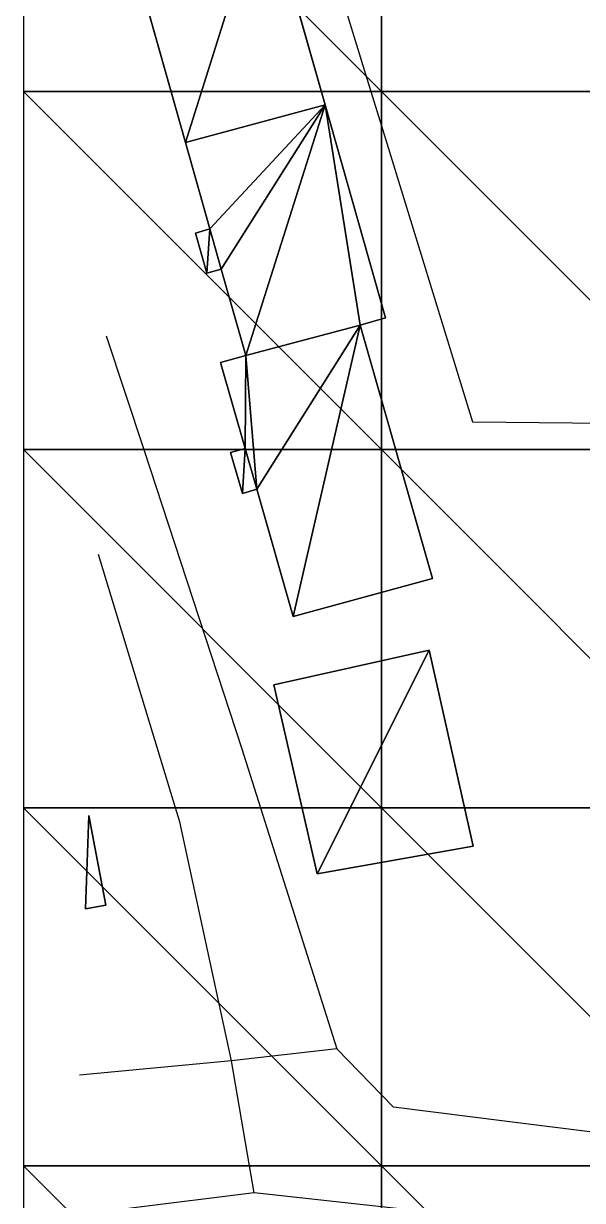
# Model space of a CAD drawing. Extents: x 0 to 812, y 0 to 720.
# Drawn here: x 0 to 46.8, y 147.1 to 245.7 of the extents above; entities that cross this region are included whole.
import ezdxf

# ---------------------------------------------------------------- set-up
doc = ezdxf.new("R2010")
doc.units = 0
doc.header["$LTSCALE"] = 0.0254
doc.layers.get('0').update_dxf_attribs({"color": 13, "linetype": 'CONTINUOUS'})
for name, color, linetype in [('BUILDINGS', 250, 'CONTINUOUS'), ('MINOR_ROADS', 250, 'CONTINUOUS'), ('PATHS', 250, 'CONTINUOUS'), ('TOPOGRAPHY', 250, 'CONTINUOUS')]:
    doc.layers.add(name, color=color, linetype=linetype)

# ---------------------------------------------------------------- blocks, each defined once
blk = doc.blocks.new('GROUP')
at = {"color": 0}
blk.add_polyline3d([(111.92, 153.887, 9.141), (104.902, 152.826, 9.21), (97.959, 152.323, 9.277), (90, 151.752, 9.355), (84.078, 151.326, 9.464), (75.878, 151.942, 9.611), (75.046, 154.435, 9.613), (74.487, 156.135, 9.613), (73.388, 180, 9.499), (72.007, 210, 9.147), (71.899, 212.338, 9.108), (67.72, 212.201, 9.146), (63.588, 212.062, 9.184), (63.68, 210, 9.221), (65.011, 180, 9.614), (66.134, 154.704, 9.769), (63.67, 150.828, 9.841), (60, 151.286, 9.904), (40.521, 153.714, 10.539), (31.01, 154.928, 10.837), (30, 155.969, 10.852), (26.265, 159.821, 10.957)], dxfattribs=at)
blk = doc.blocks.new('GROUP50')
at = {"color": 0}
for p, q in [((34.007, 193.192, 22.034), (20.981, 190.307, 22.034)), ((20.981, 190.307, 10.034), (34.007, 193.192, 10.034)), ((34.007, 193.192, 22.034), (20.981, 190.307, 22.034)), ((20.981, 190.307, 10.034), (34.007, 193.192, 10.034)), ((37.681, 176.796, 22.034), (34.007, 193.192, 22.034)), ((34.007, 193.192, 10.034), (37.681, 176.796, 10.034)), ((37.681, 176.796, 22.034), (34.007, 193.192, 22.034)), ((34.007, 193.192, 10.034), (37.681, 176.796, 10.034)), ((34.007, 193.192, 10.034), (34.007, 193.192, 22.034)), ((34.007, 193.192, 10.034), (34.007, 193.192, 22.034)), ((20.981, 190.307, 22.034), (24.621, 174.473, 22.034)), ((24.621, 174.473, 10.034), (20.981, 190.307, 10.034)), ((20.981, 190.307, 10.034), (20.981, 190.307, 22.034)), ((20.981, 190.307, 22.034), (24.621, 174.473, 22.034)), ((20.981, 190.307, 10.034), (20.981, 190.307, 22.034)), ((24.621, 174.473, 10.034), (20.981, 190.307, 10.034)), ((24.621, 174.473, 22.034), (37.681, 176.796, 22.034)), ((37.681, 176.796, 10.034), (24.621, 174.473, 10.034)), ((24.621, 174.473, 22.034), (37.681, 176.796, 22.034)), ((37.681, 176.796, 10.034), (24.621, 174.473, 10.034)), ((37.681, 176.796, 10.034), (37.681, 176.796, 22.034)), ((37.681, 176.796, 10.034), (37.681, 176.796, 22.034)), ((24.621, 174.473, 22.034), (24.621, 174.473, 10.034)), ((24.621, 174.473, 22.034), (24.621, 174.473, 10.034))]:
    blk.add_line(p, q, dxfattribs=at)
mesh = blk.add_polyface(dxfattribs=at)
corners = [(24.621, 174.473, 22.034), (34.007, 193.192, 22.034), (20.981, 190.307, 22.034), (37.681, 176.796, 22.034)]
mesh.append_faces([[corners[k] for k in face] for face in [(0, 1, 2), (1, 0, 3)]], dxfattribs={"vtx0": -1, "color": 0})
mesh = blk.add_polyface(dxfattribs=at)
corners = [(34.007, 193.192, 10.034), (24.621, 174.473, 10.034), (20.981, 190.307, 10.034), (37.681, 176.796, 10.034)]
mesh.append_faces([[corners[k] for k in face] for face in [(0, 1, 2), (1, 0, 3)]], dxfattribs={"vtx0": -1, "color": 0})
mesh = blk.add_polyface(dxfattribs=at)
corners = [(20.981, 190.307, 22.034), (34.007, 193.192, 10.034), (20.981, 190.307, 10.034), (34.007, 193.192, 22.034)]
mesh.append_faces([[corners[k] for k in face] for face in [(0, 1, 2), (1, 0, 3)]], dxfattribs={"vtx0": -1, "color": 0})
mesh = blk.add_polyface(dxfattribs=at)
corners = [(34.007, 193.192, 10.034), (37.681, 176.796, 22.034), (37.681, 176.796, 10.034), (34.007, 193.192, 22.034)]
mesh.append_faces([[corners[k] for k in face] for face in [(0, 1, 2), (1, 0, 3)]], dxfattribs={"vtx0": -1, "color": 0})
mesh = blk.add_polyface(dxfattribs=at)
corners = [(20.981, 190.307, 22.034), (24.621, 174.473, 10.034), (24.621, 174.473, 22.034), (20.981, 190.307, 10.034)]
mesh.append_faces([[corners[k] for k in face] for face in [(0, 1, 2), (1, 0, 3)]], dxfattribs={"vtx0": -1, "color": 0})
mesh = blk.add_polyface(dxfattribs=at)
corners = [(37.681, 176.796, 22.034), (24.621, 174.473, 10.034), (37.681, 176.796, 10.034), (24.621, 174.473, 22.034)]
mesh.append_faces([[corners[k] for k in face] for face in [(0, 1, 2), (1, 0, 3)]], dxfattribs={"vtx0": -1, "color": 0})
blk = doc.blocks.new('GROUP52')
at = {"color": 0}
blk.add_polyline3d([(97.726, 285.019, 7.362), (107.566, 290.716, 7.067), (113.341, 294.07, 6.887), (119.003, 297.344, 6.706), (117.074, 300, 6.648), (95.283, 330, 6.038), (90, 337.274, 5.913), (86.191, 342.518, 5.816), (69.192, 330, 6.32), (60, 323.231, 6.611), (44.309, 311.677, 6.936), (30, 301.136, 7.253), (28.459, 300, 7.283), (17.458, 291.896, 7.492), (16.194, 288.667, 7.587), (18.685, 272.418, 8.073), (19.558, 270, 8.144), (21.754, 263.918, 8.317), (29.116, 240, 8.952), (30, 237.129, 9.02), (37.635, 212.325, 9.551), (60, 212.098, 9.214), (63.588, 212.062, 9.184)], dxfattribs=at)
blk = doc.blocks.new('GROUP91')
at = {"color": 0}
blk.add_polyline3d([(152.663, 169.002, 8.798), (150, 167.011, 8.822), (149.767, 166.837, 8.824), (146.189, 164.153, 8.852), (137.836, 158.738, 8.92), (128.579, 153.663, 8.998), (120, 150.98, 9.069), (118.877, 150.629, 9.081), (116.469, 150, 9.105), (109.036, 148.058, 9.165), (93.517, 146.141, 9.302), (90, 145.881, 9.334), (80.652, 145.191, 9.51), (71.005, 142.006, 9.688), (60, 143.229, 9.908), (30, 146.564, 10.993), (19.341, 147.749, 11.533), (9.01, 146.473, 12.092), (4.741, 145.882, 12.327), (4.256, 145.842, 12.353)], dxfattribs=at)
blk = doc.blocks.new('GROUP147')
at = {"color": 0}
for p, q in [((20.185, 256.773, 26.531), (8.539, 253.512, 26.531)), ((8.539, 253.512, 8.531), (20.185, 256.773, 8.531)), ((20.185, 256.773, 26.531), (8.539, 253.512, 26.531)), ((8.539, 253.512, 8.531), (20.185, 256.773, 8.531)), ((25.271, 238.889, 26.531), (20.185, 256.773, 26.531)), ((20.185, 256.773, 8.531), (25.271, 238.889, 8.531)), ((25.271, 238.889, 26.531), (20.185, 256.773, 26.531)), ((20.185, 256.773, 8.531), (25.271, 238.889, 8.531)), ((20.185, 256.773, 8.531), (20.185, 256.773, 26.531)), ((20.185, 256.773, 8.531), (20.185, 256.773, 26.531)), ((8.539, 253.512, 26.531), (13.579, 235.714, 26.531)), ((13.579, 235.714, 8.531), (8.539, 253.512, 8.531)), ((8.539, 253.512, 8.531), (8.539, 253.512, 26.531)), ((8.539, 253.512, 26.531), (13.579, 235.714, 26.531)), ((8.539, 253.512, 8.531), (8.539, 253.512, 26.531)), ((13.579, 235.714, 8.531), (8.539, 253.512, 8.531)), ((13.579, 235.714, 26.531), (25.271, 238.889, 26.531)), ((25.271, 238.889, 8.531), (13.579, 235.714, 8.531)), ((13.579, 235.714, 26.531), (25.271, 238.889, 26.531)), ((25.271, 238.889, 8.531), (13.579, 235.714, 8.531)), ((25.271, 238.889, 8.531), (25.271, 238.889, 26.531)), ((25.271, 238.889, 8.531), (25.271, 238.889, 26.531)), ((13.579, 235.714, 26.531), (13.579, 235.714, 8.531)), ((13.579, 235.714, 26.531), (13.579, 235.714, 8.531))]:
    blk.add_line(p, q, dxfattribs=at)
mesh = blk.add_polyface(dxfattribs=at)
corners = [(13.579, 235.714, 26.531), (20.185, 256.773, 26.531), (8.539, 253.512, 26.531), (25.271, 238.889, 26.531)]
mesh.append_faces([[corners[k] for k in face] for face in [(0, 1, 2), (1, 0, 3)]], dxfattribs={"vtx0": -1, "color": 0})
mesh = blk.add_polyface(dxfattribs=at)
corners = [(20.185, 256.773, 8.531), (13.579, 235.714, 8.531), (8.539, 253.512, 8.531), (25.271, 238.889, 8.531)]
mesh.append_faces([[corners[k] for k in face] for face in [(0, 1, 2), (1, 0, 3)]], dxfattribs={"vtx0": -1, "color": 0})
mesh = blk.add_polyface(dxfattribs=at)
corners = [(8.539, 253.512, 26.531), (20.185, 256.773, 8.531), (8.539, 253.512, 8.531), (20.185, 256.773, 26.531)]
mesh.append_faces([[corners[k] for k in face] for face in [(0, 1, 2), (1, 0, 3)]], dxfattribs={"vtx0": -1, "color": 0})
mesh = blk.add_polyface(dxfattribs=at)
corners = [(20.185, 256.773, 8.531), (25.271, 238.889, 26.531), (25.271, 238.889, 8.531), (20.185, 256.773, 26.531)]
mesh.append_faces([[corners[k] for k in face] for face in [(0, 1, 2), (1, 0, 3)]], dxfattribs={"vtx0": -1, "color": 0})
mesh = blk.add_polyface(dxfattribs=at)
corners = [(8.539, 253.512, 26.531), (13.579, 235.714, 8.531), (13.579, 235.714, 26.531), (8.539, 253.512, 8.531)]
mesh.append_faces([[corners[k] for k in face] for face in [(0, 1, 2), (1, 0, 3)]], dxfattribs={"vtx0": -1, "color": 0})
mesh = blk.add_polyface(dxfattribs=at)
corners = [(25.271, 238.889, 26.531), (13.579, 235.714, 8.531), (25.271, 238.889, 8.531), (13.579, 235.714, 26.531)]
mesh.append_faces([[corners[k] for k in face] for face in [(0, 1, 2), (1, 0, 3)]], dxfattribs={"vtx0": -1, "color": 0})
blk = doc.blocks.new('GROUP194')
at = {"color": 0}
for p, q in [((28.224, 220.43, 27.483), (18.625, 217.897, 27.483)), ((18.625, 217.897, 9.483), (28.224, 220.43, 9.483)), ((28.224, 220.43, 27.483), (18.625, 217.897, 27.483)), ((18.625, 217.897, 9.483), (28.224, 220.43, 9.483)), ((34.262, 199.209, 27.483), (28.224, 220.43, 27.483)), ((28.224, 220.43, 9.483), (34.262, 199.209, 9.483)), ((34.262, 199.209, 27.483), (28.224, 220.43, 27.483)), ((28.224, 220.43, 9.483), (34.262, 199.209, 9.483)), ((28.224, 220.43, 9.483), (28.224, 220.43, 27.483)), ((28.224, 220.43, 9.483), (28.224, 220.43, 27.483)), ((18.625, 217.897, 27.483), (16.504, 217.293, 27.483)), ((16.504, 217.293, 9.483), (18.625, 217.897, 9.483)), ((18.625, 217.897, 27.483), (16.504, 217.293, 27.483)), ((16.504, 217.293, 9.483), (18.625, 217.897, 9.483)), ((18.625, 217.897, 9.483), (18.625, 217.897, 27.483)), ((18.625, 217.897, 9.483), (18.625, 217.897, 27.483)), ((16.504, 217.293, 27.483), (18.57, 210.099, 27.483)), ((18.57, 210.099, 9.483), (16.504, 217.293, 9.483)), ((16.504, 217.293, 9.483), (16.504, 217.293, 27.483)), ((16.504, 217.293, 27.483), (18.57, 210.099, 27.483)), ((16.504, 217.293, 9.483), (16.504, 217.293, 27.483)), ((18.57, 210.099, 9.483), (16.504, 217.293, 9.483)), ((18.57, 210.099, 27.483), (17.357, 209.751, 27.483)), ((17.357, 209.751, 9.483), (18.57, 210.099, 9.483)), ((18.57, 210.099, 27.483), (17.357, 209.751, 27.483)), ((17.357, 209.751, 9.483), (18.57, 210.099, 9.483)), ((18.57, 210.099, 27.483), (18.57, 210.099, 9.483)), ((18.57, 210.099, 27.483), (18.57, 210.099, 9.483)), ((17.357, 209.751, 27.483), (18.348, 206.319, 27.483)), ((18.348, 206.319, 9.483), (17.357, 209.751, 9.483)), ((17.357, 209.751, 9.483), (17.357, 209.751, 27.483)), ((17.357, 209.751, 27.483), (18.348, 206.319, 27.483)), ((17.357, 209.751, 9.483), (17.357, 209.751, 27.483)), ((18.348, 206.319, 9.483), (17.357, 209.751, 9.483)), ((18.348, 206.319, 27.483), (19.55, 206.677, 27.483)), ((19.55, 206.677, 9.483), (18.348, 206.319, 9.483)), ((18.348, 206.319, 27.483), (19.55, 206.677, 27.483)), ((19.55, 206.677, 9.483), (18.348, 206.319, 9.483)), ((18.348, 206.319, 9.483), (18.348, 206.319, 27.483)), ((18.348, 206.319, 9.483), (18.348, 206.319, 27.483)), ((19.55, 206.677, 27.483), (22.607, 196.032, 27.483)), ((22.607, 196.032, 9.483), (19.55, 206.677, 9.483)), ((19.55, 206.677, 9.483), (19.55, 206.677, 27.483)), ((19.55, 206.677, 27.483), (22.607, 196.032, 27.483)), ((19.55, 206.677, 9.483), (19.55, 206.677, 27.483)), ((22.607, 196.032, 9.483), (19.55, 206.677, 9.483)), ((22.607, 196.032, 27.483), (34.262, 199.209, 27.483)), ((34.262, 199.209, 9.483), (22.607, 196.032, 9.483)), ((22.607, 196.032, 27.483), (34.262, 199.209, 27.483)), ((34.262, 199.209, 9.483), (22.607, 196.032, 9.483)), ((34.262, 199.209, 9.483), (34.262, 199.209, 27.483)), ((34.262, 199.209, 9.483), (34.262, 199.209, 27.483)), ((22.607, 196.032, 9.483), (22.607, 196.032, 27.483)), ((22.607, 196.032, 9.483), (22.607, 196.032, 27.483))]:
    blk.add_line(p, q, dxfattribs=at)
mesh = blk.add_polyface(dxfattribs=at)
corners = [(18.348, 206.319, 27.483), (18.57, 210.099, 27.483), (17.357, 209.751, 27.483), (19.55, 206.677, 27.483), (18.625, 217.897, 27.483), (28.224, 220.43, 27.483), (22.607, 196.032, 27.483), (34.262, 199.209, 27.483), (16.504, 217.293, 27.483)]
mesh.append_faces([[corners[k] for k in face] for face in [(0, 1, 2), (5, 6, 7)]], dxfattribs={"vtx0": -1, "color": 0})
mesh.append_faces([[corners[k] for k in face] for face in [(4, 3, 5)]], dxfattribs={"vtx0": -1, "vtx1": -1, "color": 0})
mesh.append_faces([[corners[k] for k in face] for face in [(1, 3, 4)]], dxfattribs={"vtx0": -1, "vtx1": -1, "vtx2": -1, "color": 0})
mesh.append_faces([[corners[k] for k in face] for face in [(1, 0, 3), (5, 3, 6)]], dxfattribs={"vtx0": -1, "vtx2": -1, "color": 0})
mesh.append_faces([[corners[k] for k in face] for face in [(4, 8, 1)]], dxfattribs={"vtx2": -1, "color": 0})
mesh = blk.add_polyface(dxfattribs=at)
corners = [(18.625, 217.897, 9.483), (18.57, 210.099, 9.483), (16.504, 217.293, 9.483), (18.348, 206.319, 9.483), (17.357, 209.751, 9.483), (19.55, 206.677, 9.483), (28.224, 220.43, 9.483), (22.607, 196.032, 9.483), (34.262, 199.209, 9.483)]
mesh.append_faces([[corners[k] for k in face] for face in [(0, 1, 2), (1, 3, 4), (7, 6, 8)]], dxfattribs={"vtx0": -1, "color": 0})
mesh.append_faces([[corners[k] for k in face] for face in [(3, 1, 5), (5, 6, 7)]], dxfattribs={"vtx0": -1, "vtx1": -1, "color": 0})
mesh.append_faces([[corners[k] for k in face] for face in [(5, 1, 0)]], dxfattribs={"vtx0": -1, "vtx1": -1, "vtx2": -1, "color": 0})
mesh.append_faces([[corners[k] for k in face] for face in [(5, 0, 6)]], dxfattribs={"vtx0": -1, "vtx2": -1, "color": 0})
mesh = blk.add_polyface(dxfattribs=at)
corners = [(18.625, 217.897, 27.483), (28.224, 220.43, 9.483), (18.625, 217.897, 9.483), (28.224, 220.43, 27.483)]
mesh.append_faces([[corners[k] for k in face] for face in [(0, 1, 2), (1, 0, 3)]], dxfattribs={"vtx0": -1, "color": 0})
mesh = blk.add_polyface(dxfattribs=at)
corners = [(28.224, 220.43, 9.483), (34.262, 199.209, 27.483), (34.262, 199.209, 9.483), (28.224, 220.43, 27.483)]
mesh.append_faces([[corners[k] for k in face] for face in [(0, 1, 2), (1, 0, 3)]], dxfattribs={"vtx0": -1, "color": 0})
mesh = blk.add_polyface(dxfattribs=at)
corners = [(16.504, 217.293, 27.483), (18.625, 217.897, 9.483), (16.504, 217.293, 9.483), (18.625, 217.897, 27.483)]
mesh.append_faces([[corners[k] for k in face] for face in [(0, 1, 2), (1, 0, 3)]], dxfattribs={"vtx0": -1, "color": 0})
mesh = blk.add_polyface(dxfattribs=at)
corners = [(16.504, 217.293, 27.483), (18.57, 210.099, 9.483), (18.57, 210.099, 27.483), (16.504, 217.293, 9.483)]
mesh.append_faces([[corners[k] for k in face] for face in [(0, 1, 2), (1, 0, 3)]], dxfattribs={"vtx0": -1, "color": 0})
mesh = blk.add_polyface(dxfattribs=at)
corners = [(17.357, 209.751, 27.483), (18.57, 210.099, 9.483), (17.357, 209.751, 9.483), (18.57, 210.099, 27.483)]
mesh.append_faces([[corners[k] for k in face] for face in [(0, 1, 2), (1, 0, 3)]], dxfattribs={"vtx0": -1, "color": 0})
mesh = blk.add_polyface(dxfattribs=at)
corners = [(17.357, 209.751, 27.483), (18.348, 206.319, 9.483), (18.348, 206.319, 27.483), (17.357, 209.751, 9.483)]
mesh.append_faces([[corners[k] for k in face] for face in [(0, 1, 2), (1, 0, 3)]], dxfattribs={"vtx0": -1, "color": 0})
mesh = blk.add_polyface(dxfattribs=at)
corners = [(19.55, 206.677, 27.483), (18.348, 206.319, 9.483), (19.55, 206.677, 9.483), (18.348, 206.319, 27.483)]
mesh.append_faces([[corners[k] for k in face] for face in [(0, 1, 2), (1, 0, 3)]], dxfattribs={"vtx0": -1, "color": 0})
mesh = blk.add_polyface(dxfattribs=at)
corners = [(19.55, 206.677, 27.483), (22.607, 196.032, 9.483), (22.607, 196.032, 27.483), (19.55, 206.677, 9.483)]
mesh.append_faces([[corners[k] for k in face] for face in [(0, 1, 2), (1, 0, 3)]], dxfattribs={"vtx0": -1, "color": 0})
mesh = blk.add_polyface(dxfattribs=at)
corners = [(34.262, 199.209, 27.483), (22.607, 196.032, 9.483), (34.262, 199.209, 9.483), (22.607, 196.032, 27.483)]
mesh.append_faces([[corners[k] for k in face] for face in [(0, 1, 2), (1, 0, 3)]], dxfattribs={"vtx0": -1, "color": 0})
blk = doc.blocks.new('GROUP391')
at = {"color": 0}
for p, q in [((25.271, 238.889, 27.013), (13.579, 235.714, 27.013)), ((13.579, 235.714, 9.013), (25.271, 238.889, 9.013)), ((25.271, 238.889, 27.013), (13.579, 235.714, 27.013)), ((13.579, 235.714, 9.013), (25.271, 238.889, 9.013)), ((30.345, 221.034, 27.013), (25.271, 238.889, 27.013)), ((25.271, 238.889, 9.013), (30.345, 221.034, 9.013)), ((30.345, 221.034, 27.013), (25.271, 238.889, 27.013)), ((25.271, 238.889, 9.013), (30.345, 221.034, 9.013)), ((25.271, 238.889, 9.013), (25.271, 238.889, 27.013)), ((25.271, 238.889, 9.013), (25.271, 238.889, 27.013)), ((13.579, 235.714, 27.013), (15.627, 228.493, 27.013)), ((15.627, 228.493, 9.013), (13.579, 235.714, 9.013)), ((13.579, 235.714, 9.013), (13.579, 235.714, 27.013)), ((13.579, 235.714, 27.013), (15.627, 228.493, 27.013)), ((13.579, 235.714, 9.013), (13.579, 235.714, 27.013)), ((15.627, 228.493, 9.013), (13.579, 235.714, 9.013)), ((15.627, 228.493, 27.013), (14.426, 228.144, 27.013)), ((14.426, 228.144, 9.013), (15.627, 228.493, 9.013)), ((15.627, 228.493, 27.013), (14.426, 228.144, 27.013)), ((14.426, 228.144, 9.013), (15.627, 228.493, 9.013)), ((14.426, 228.144, 27.013), (15.37, 224.77, 27.013)), ((15.37, 224.77, 9.013), (14.426, 228.144, 9.013)), ((14.426, 228.144, 9.013), (14.426, 228.144, 27.013)), ((14.426, 228.144, 27.013), (15.37, 224.77, 27.013)), ((14.426, 228.144, 9.013), (14.426, 228.144, 27.013)), ((15.37, 224.77, 9.013), (14.426, 228.144, 9.013)), ((15.627, 228.493, 27.013), (15.627, 228.493, 9.013)), ((15.627, 228.493, 27.013), (15.627, 228.493, 9.013)), ((15.37, 224.77, 27.013), (16.577, 225.109, 27.013)), ((16.577, 225.109, 9.013), (15.37, 224.77, 9.013)), ((15.37, 224.77, 27.013), (16.577, 225.109, 27.013)), ((16.577, 225.109, 9.013), (15.37, 224.77, 9.013)), ((15.37, 224.77, 9.013), (15.37, 224.77, 27.013)), ((15.37, 224.77, 9.013), (15.37, 224.77, 27.013)), ((16.577, 225.109, 27.013), (18.625, 217.897, 27.013)), ((18.625, 217.897, 9.013), (16.577, 225.109, 9.013)), ((16.577, 225.109, 9.013), (16.577, 225.109, 27.013)), ((16.577, 225.109, 27.013), (18.625, 217.897, 27.013)), ((16.577, 225.109, 9.013), (16.577, 225.109, 27.013)), ((18.625, 217.897, 9.013), (16.577, 225.109, 9.013)), ((28.224, 220.43, 27.013), (30.345, 221.034, 27.013)), ((30.345, 221.034, 9.013), (28.224, 220.43, 9.013)), ((28.224, 220.43, 27.013), (30.345, 221.034, 27.013)), ((30.345, 221.034, 9.013), (28.224, 220.43, 9.013)), ((30.345, 221.034, 9.013), (30.345, 221.034, 27.013)), ((30.345, 221.034, 9.013), (30.345, 221.034, 27.013)), ((18.625, 217.897, 27.013), (28.224, 220.43, 27.013)), ((28.224, 220.43, 9.013), (18.625, 217.897, 9.013)), ((18.625, 217.897, 27.013), (28.224, 220.43, 27.013)), ((28.224, 220.43, 9.013), (18.625, 217.897, 9.013)), ((28.224, 220.43, 9.013), (28.224, 220.43, 27.013)), ((28.224, 220.43, 9.013), (28.224, 220.43, 27.013)), ((18.625, 217.897, 9.013), (18.625, 217.897, 27.013)), ((18.625, 217.897, 9.013), (18.625, 217.897, 27.013))]:
    blk.add_line(p, q, dxfattribs=at)
mesh = blk.add_polyface(dxfattribs=at)
corners = [(15.37, 224.77, 27.013), (15.627, 228.493, 27.013), (14.426, 228.144, 27.013), (16.577, 225.109, 27.013), (25.271, 238.889, 27.013), (13.579, 235.714, 27.013), (18.625, 217.897, 27.013), (28.224, 220.43, 27.013), (30.345, 221.034, 27.013)]
mesh.append_faces([[corners[k] for k in face] for face in [(0, 1, 2), (1, 4, 5), (4, 7, 8)]], dxfattribs={"vtx0": -1, "color": 0})
mesh.append_faces([[corners[k] for k in face] for face in [(4, 1, 3)]], dxfattribs={"vtx0": -1, "vtx1": -1, "vtx2": -1, "color": 0})
mesh.append_faces([[corners[k] for k in face] for face in [(1, 0, 3), (4, 3, 6), (4, 6, 7)]], dxfattribs={"vtx0": -1, "vtx2": -1, "color": 0})
mesh = blk.add_polyface(dxfattribs=at)
corners = [(25.271, 238.889, 9.013), (15.627, 228.493, 9.013), (13.579, 235.714, 9.013), (16.577, 225.109, 9.013), (18.625, 217.897, 9.013), (28.224, 220.43, 9.013), (30.345, 221.034, 9.013), (15.37, 224.77, 9.013), (14.426, 228.144, 9.013)]
mesh.append_faces([[corners[k] for k in face] for face in [(0, 1, 2), (5, 0, 6), (1, 7, 8)]], dxfattribs={"vtx0": -1, "color": 0})
mesh.append_faces([[corners[k] for k in face] for face in [(3, 0, 4), (4, 0, 5), (7, 1, 3)]], dxfattribs={"vtx0": -1, "vtx1": -1, "color": 0})
mesh.append_faces([[corners[k] for k in face] for face in [(1, 0, 3)]], dxfattribs={"vtx0": -1, "vtx1": -1, "vtx2": -1, "color": 0})
mesh = blk.add_polyface(dxfattribs=at)
corners = [(13.579, 235.714, 27.013), (25.271, 238.889, 9.013), (13.579, 235.714, 9.013), (25.271, 238.889, 27.013)]
mesh.append_faces([[corners[k] for k in face] for face in [(0, 1, 2), (1, 0, 3)]], dxfattribs={"vtx0": -1, "color": 0})
mesh = blk.add_polyface(dxfattribs=at)
corners = [(25.271, 238.889, 9.013), (30.345, 221.034, 27.013), (30.345, 221.034, 9.013), (25.271, 238.889, 27.013)]
mesh.append_faces([[corners[k] for k in face] for face in [(0, 1, 2), (1, 0, 3)]], dxfattribs={"vtx0": -1, "color": 0})
mesh = blk.add_polyface(dxfattribs=at)
corners = [(13.579, 235.714, 27.013), (15.627, 228.493, 9.013), (15.627, 228.493, 27.013), (13.579, 235.714, 9.013)]
mesh.append_faces([[corners[k] for k in face] for face in [(0, 1, 2), (1, 0, 3)]], dxfattribs={"vtx0": -1, "color": 0})
mesh = blk.add_polyface(dxfattribs=at)
corners = [(14.426, 228.144, 27.013), (15.627, 228.493, 9.013), (14.426, 228.144, 9.013), (15.627, 228.493, 27.013)]
mesh.append_faces([[corners[k] for k in face] for face in [(0, 1, 2), (1, 0, 3)]], dxfattribs={"vtx0": -1, "color": 0})
mesh = blk.add_polyface(dxfattribs=at)
corners = [(14.426, 228.144, 27.013), (15.37, 224.77, 9.013), (15.37, 224.77, 27.013), (14.426, 228.144, 9.013)]
mesh.append_faces([[corners[k] for k in face] for face in [(0, 1, 2), (1, 0, 3)]], dxfattribs={"vtx0": -1, "color": 0})
mesh = blk.add_polyface(dxfattribs=at)
corners = [(16.577, 225.109, 27.013), (15.37, 224.77, 9.013), (16.577, 225.109, 9.013), (15.37, 224.77, 27.013)]
mesh.append_faces([[corners[k] for k in face] for face in [(0, 1, 2), (1, 0, 3)]], dxfattribs={"vtx0": -1, "color": 0})
mesh = blk.add_polyface(dxfattribs=at)
corners = [(16.577, 225.109, 27.013), (18.625, 217.897, 9.013), (18.625, 217.897, 27.013), (16.577, 225.109, 9.013)]
mesh.append_faces([[corners[k] for k in face] for face in [(0, 1, 2), (1, 0, 3)]], dxfattribs={"vtx0": -1, "color": 0})
mesh = blk.add_polyface(dxfattribs=at)
corners = [(30.345, 221.034, 27.013), (28.224, 220.43, 9.013), (30.345, 221.034, 9.013), (28.224, 220.43, 27.013)]
mesh.append_faces([[corners[k] for k in face] for face in [(0, 1, 2), (1, 0, 3)]], dxfattribs={"vtx0": -1, "color": 0})
mesh = blk.add_polyface(dxfattribs=at)
corners = [(28.224, 220.43, 27.013), (18.625, 217.897, 9.013), (28.224, 220.43, 9.013), (18.625, 217.897, 27.013)]
mesh.append_faces([[corners[k] for k in face] for face in [(0, 1, 2), (1, 0, 3)]], dxfattribs={"vtx0": -1, "color": 0})
blk = doc.blocks.new('GROUP533')
at = {"color": 0}
blk.add_polyline3d([(19.341, 147.749, 11.533), (18.95, 150, 11.52), (17.421, 158.8, 11.393), (13.107, 178.82, 11.092), (12.747, 180, 11.076), (6.272, 201.224, 10.507)], dxfattribs=at)
blk = doc.blocks.new('GROUP617')
at = {"color": 0}
for p, q in [((5.476, 179.365, 14.37), (5.191, 171.527, 14.37)), ((5.191, 171.527, 11.37), (5.476, 179.365, 11.37)), ((5.476, 179.365, 14.37), (5.191, 171.527, 14.37)), ((5.191, 171.527, 11.37), (5.476, 179.365, 11.37)), ((6.899, 171.843, 14.37), (5.476, 179.365, 14.37)), ((5.476, 179.365, 11.37), (6.899, 171.843, 11.37)), ((6.899, 171.843, 14.37), (5.476, 179.365, 14.37)), ((5.476, 179.365, 11.37), (6.899, 171.843, 11.37)), ((5.476, 179.365, 11.37), (5.476, 179.365, 14.37)), ((5.476, 179.365, 11.37), (5.476, 179.365, 14.37)), ((5.191, 171.527, 14.37), (6.899, 171.843, 14.37)), ((6.899, 171.843, 11.37), (5.191, 171.527, 11.37)), ((5.191, 171.527, 14.37), (6.899, 171.843, 14.37)), ((6.899, 171.843, 11.37), (5.191, 171.527, 11.37)), ((6.899, 171.843, 14.37), (6.899, 171.843, 11.37)), ((6.899, 171.843, 14.37), (6.899, 171.843, 11.37)), ((5.191, 171.527, 11.37), (5.191, 171.527, 14.37)), ((5.191, 171.527, 11.37), (5.191, 171.527, 14.37))]:
    blk.add_line(p, q, dxfattribs=at)
mesh = blk.add_polyface(dxfattribs=at)
corners = [(6.899, 171.843, 14.37), (5.476, 179.365, 14.37), (5.191, 171.527, 14.37)]
mesh.append_faces([[corners[k] for k in face] for face in [(0, 1, 2)]], dxfattribs={"color": 0})
mesh = blk.add_polyface(dxfattribs=at)
corners = [(6.899, 171.843, 11.37), (5.191, 171.527, 11.37), (5.476, 179.365, 11.37)]
mesh.append_faces([[corners[k] for k in face] for face in [(0, 1, 2)]], dxfattribs={"color": 0})
mesh = blk.add_polyface(dxfattribs=at)
corners = [(5.476, 179.365, 14.37), (5.191, 171.527, 11.37), (5.191, 171.527, 14.37), (5.476, 179.365, 11.37)]
mesh.append_faces([[corners[k] for k in face] for face in [(0, 1, 2), (1, 0, 3)]], dxfattribs={"vtx0": -1, "color": 0})
mesh = blk.add_polyface(dxfattribs=at)
corners = [(5.476, 179.365, 11.37), (6.899, 171.843, 14.37), (6.899, 171.843, 11.37), (5.476, 179.365, 14.37)]
mesh.append_faces([[corners[k] for k in face] for face in [(0, 1, 2), (1, 0, 3)]], dxfattribs={"vtx0": -1, "color": 0})
mesh = blk.add_polyface(dxfattribs=at)
corners = [(6.899, 171.843, 14.37), (5.191, 171.527, 11.37), (6.899, 171.843, 11.37), (5.191, 171.527, 14.37)]
mesh.append_faces([[corners[k] for k in face] for face in [(0, 1, 2), (1, 0, 3)]], dxfattribs={"vtx0": -1, "color": 0})
blk = doc.blocks.new('GROUP687')
at = {"color": 0}
blk.add_polyline3d([(6.939, 219.538, 9.83), (10.071, 210, 10.1), (18.3, 184.937, 10.714), (19.866, 180, 10.806), (26.265, 159.821, 10.957), (17.421, 158.8, 11.393), (4.685, 157.612, 12.027)], dxfattribs=at)
blk = doc.blocks.new('GROUP741')
at = {"color": 0}
for p, q in [((0, 270, 8.173), (0, 240, 9.181)), ((30, 240, 8.945), (30, 270, 8.128)), ((30, 240, 8.945), (30, 270, 8.128)), ((0, 240, 9.181), (0, 210, 10.288)), ((30, 240, 8.945), (0, 240, 9.181)), ((30, 240, 8.945), (0, 240, 9.181)), ((30, 210, 9.729), (30, 240, 8.945)), ((30, 210, 9.729), (30, 240, 8.945)), ((60, 240, 8.687), (30, 240, 8.945)), ((60, 240, 8.687), (30, 240, 8.945)), ((0, 210, 10.288), (0, 180, 11.559)), ((30, 210, 9.729), (0, 210, 10.288)), ((30, 210, 9.729), (0, 210, 10.288)), ((30, 180, 10.422), (30, 210, 9.729)), ((30, 180, 10.422), (30, 210, 9.729)), ((60, 210, 9.253), (30, 210, 9.729)), ((60, 210, 9.253), (30, 210, 9.729)), ((0, 180, 11.559), (0, 150, 12.485)), ((30, 180, 10.422), (0, 180, 11.559)), ((30, 180, 10.422), (0, 180, 11.559)), ((30, 150, 10.958), (30, 180, 10.422)), ((30, 150, 10.958), (30, 180, 10.422)), ((60, 180, 9.683), (30, 180, 10.422)), ((60, 180, 9.683), (30, 180, 10.422)), ((0, 150, 12.485), (0, 120, 13.151)), ((30, 150, 10.958), (0, 150, 12.485)), ((30, 150, 10.958), (0, 150, 12.485)), ((30, 120, 11.263), (30, 150, 10.958)), ((30, 120, 11.263), (30, 150, 10.958)), ((60, 150, 9.914), (30, 150, 10.958)), ((60, 150, 9.914), (30, 150, 10.958))]:
    blk.add_line(p, q, dxfattribs=at)
mesh = blk.add_polyface(dxfattribs=at)
corners = [(30, 240, 8.945), (0, 270, 8.173), (0, 240, 9.181)]
mesh.append_faces([[corners[k] for k in face] for face in [(0, 1, 2)]], dxfattribs={"color": 0})
mesh = blk.add_polyface(dxfattribs=at)
corners = [(30, 270, 8.128), (0, 270, 8.173), (30, 240, 8.945)]
mesh.append_faces([[corners[k] for k in face] for face in [(0, 1, 2)]], dxfattribs={"color": 0})
mesh = blk.add_polyface(dxfattribs=at)
corners = [(60, 240, 8.687), (30, 270, 8.128), (30, 240, 8.945)]
mesh.append_faces([[corners[k] for k in face] for face in [(0, 1, 2)]], dxfattribs={"color": 0})
mesh = blk.add_polyface(dxfattribs=at)
corners = [(60, 270, 8.046), (30, 270, 8.128), (60, 240, 8.687)]
mesh.append_faces([[corners[k] for k in face] for face in [(0, 1, 2)]], dxfattribs={"color": 0})
mesh = blk.add_polyface(dxfattribs=at)
corners = [(30, 210, 9.729), (0, 240, 9.181), (0, 210, 10.288)]
mesh.append_faces([[corners[k] for k in face] for face in [(0, 1, 2)]], dxfattribs={"color": 0})
mesh = blk.add_polyface(dxfattribs=at)
corners = [(30, 240, 8.945), (0, 240, 9.181), (30, 210, 9.729)]
mesh.append_faces([[corners[k] for k in face] for face in [(0, 1, 2)]], dxfattribs={"color": 0})
mesh = blk.add_polyface(dxfattribs=at)
corners = [(60, 210, 9.253), (30, 240, 8.945), (30, 210, 9.729)]
mesh.append_faces([[corners[k] for k in face] for face in [(0, 1, 2)]], dxfattribs={"color": 0})
mesh = blk.add_polyface(dxfattribs=at)
corners = [(60, 240, 8.687), (30, 240, 8.945), (60, 210, 9.253)]
mesh.append_faces([[corners[k] for k in face] for face in [(0, 1, 2)]], dxfattribs={"color": 0})
mesh = blk.add_polyface(dxfattribs=at)
corners = [(30, 180, 10.422), (0, 210, 10.288), (0, 180, 11.559)]
mesh.append_faces([[corners[k] for k in face] for face in [(0, 1, 2)]], dxfattribs={"color": 0})
mesh = blk.add_polyface(dxfattribs=at)
corners = [(30, 210, 9.729), (0, 210, 10.288), (30, 180, 10.422)]
mesh.append_faces([[corners[k] for k in face] for face in [(0, 1, 2)]], dxfattribs={"color": 0})
mesh = blk.add_polyface(dxfattribs=at)
corners = [(60, 180, 9.683), (30, 210, 9.729), (30, 180, 10.422)]
mesh.append_faces([[corners[k] for k in face] for face in [(0, 1, 2)]], dxfattribs={"color": 0})
mesh = blk.add_polyface(dxfattribs=at)
corners = [(60, 210, 9.253), (30, 210, 9.729), (60, 180, 9.683)]
mesh.append_faces([[corners[k] for k in face] for face in [(0, 1, 2)]], dxfattribs={"color": 0})
mesh = blk.add_polyface(dxfattribs=at)
corners = [(30, 150, 10.958), (0, 180, 11.559), (0, 150, 12.485)]
mesh.append_faces([[corners[k] for k in face] for face in [(0, 1, 2)]], dxfattribs={"color": 0})
mesh = blk.add_polyface(dxfattribs=at)
corners = [(30, 180, 10.422), (0, 180, 11.559), (30, 150, 10.958)]
mesh.append_faces([[corners[k] for k in face] for face in [(0, 1, 2)]], dxfattribs={"color": 0})
mesh = blk.add_polyface(dxfattribs=at)
corners = [(60, 150, 9.914), (30, 180, 10.422), (30, 150, 10.958)]
mesh.append_faces([[corners[k] for k in face] for face in [(0, 1, 2)]], dxfattribs={"color": 0})
mesh = blk.add_polyface(dxfattribs=at)
corners = [(60, 180, 9.683), (30, 180, 10.422), (60, 150, 9.914)]
mesh.append_faces([[corners[k] for k in face] for face in [(0, 1, 2)]], dxfattribs={"color": 0})
mesh = blk.add_polyface(dxfattribs=at)
corners = [(30, 120, 11.263), (0, 150, 12.485), (0, 120, 13.151)]
mesh.append_faces([[corners[k] for k in face] for face in [(0, 1, 2)]], dxfattribs={"color": 0})
mesh = blk.add_polyface(dxfattribs=at)
corners = [(30, 150, 10.958), (0, 150, 12.485), (30, 120, 11.263)]
mesh.append_faces([[corners[k] for k in face] for face in [(0, 1, 2)]], dxfattribs={"color": 0})
mesh = blk.add_polyface(dxfattribs=at)
corners = [(60, 120, 9.888), (30, 150, 10.958), (30, 120, 11.263)]
mesh.append_faces([[corners[k] for k in face] for face in [(0, 1, 2)]], dxfattribs={"color": 0})
mesh = blk.add_polyface(dxfattribs=at)
corners = [(60, 150, 9.914), (30, 150, 10.958), (60, 120, 9.888)]
mesh.append_faces([[corners[k] for k in face] for face in [(0, 1, 2)]], dxfattribs={"color": 0})

msp = doc.modelspace()

# ---------------------------------------------------------------- block references
at = {"layer": 'BUILDINGS', "color": 0}
for name in ['GROUP147', 'GROUP391', 'GROUP194', 'GROUP50', 'GROUP617']:
    msp.add_blockref(name, (0, 0), dxfattribs=at)
at = {"layer": 'MINOR_ROADS', "color": 0}
for name in ['GROUP533', 'GROUP91']:
    msp.add_blockref(name, (0, 0), dxfattribs=at)
at = {"layer": 'PATHS', "color": 0}
for name in ['GROUP52', 'GROUP', 'GROUP687']:
    msp.add_blockref(name, (0, 0), dxfattribs=at)
at = {"layer": 'TOPOGRAPHY', "color": 0}
msp.add_blockref('GROUP741', (0, 0), dxfattribs=at)

doc.saveas('drawing.dxf')
